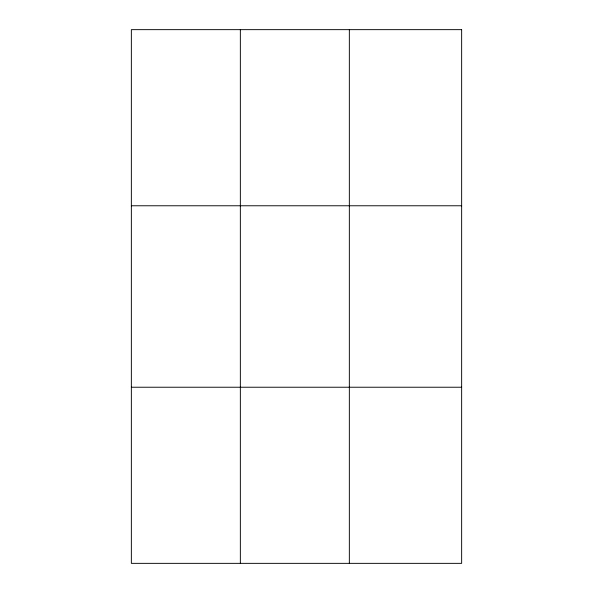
<?xml version="1.0" encoding="UTF-8"?>
<svg xmlns="http://www.w3.org/2000/svg" width="593" height="593" viewBox="0 0 593 593"><rect width="100%" height="100%" fill="white"/><g stroke="black" fill="none" stroke-linecap="round" stroke-linejoin="round"><path stroke-width="0.89" d="M240.35 29.65L240.35 563.35M349.344 29.65L349.344 563.35M131.357 205.771L461.643 205.771M131.357 387.229L461.643 387.229M461.643 29.65L461.643 563.35L131.357 563.35L131.357 29.65L461.643 29.65"/></g></svg>
